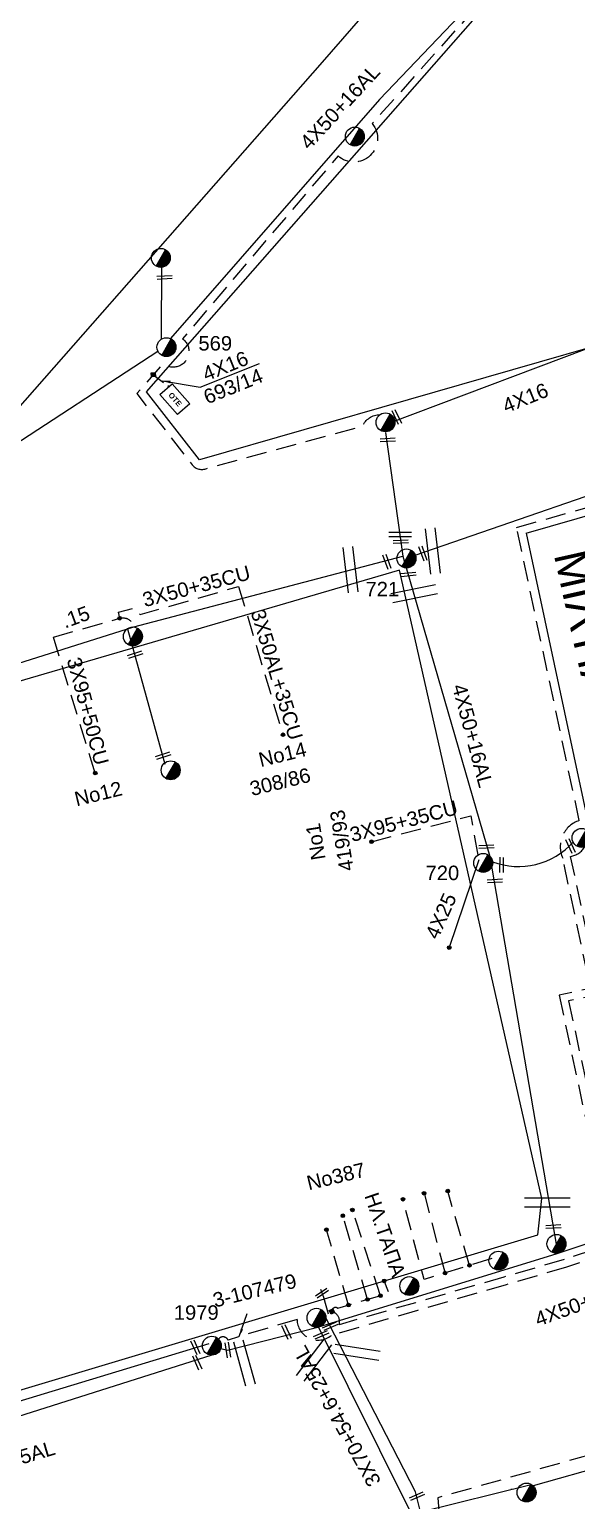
# Model space of a CAD drawing. Header units: millimetres. Extents: x 5010 to 7184, y -101 to 935.
# Drawn here: x 5951.2 to 6019.4, y 194.8 to 378.1 of the extents above; entities that cross this region are included whole.
import ezdxf
from ezdxf.enums import TextEntityAlignment as Align

# ---------------------------------------------------------------- set-up
doc = ezdxf.new("R2010")
doc.units = ezdxf.units.MM
doc.linetypes.add('DASHED', pattern=[19.05, 12.7, -6.35])
for name, color, linetype in [('Pillar OTE', 7, 'Continuous'), ('Άγνωστα', 7, 'Continuous'), ('Γέφυρες Εναερίου Δικτύου', 7, 'Continuous'), ('Γυμνά εναέρια ΧΤ (3Φ)   3x50+35CU', 7, 'Continuous'), ('Γυμνά εναέρια ΧΤ και ΦΟΠ (3Φ)   4x50+16AL', 7, 'Continuous'), ('Εναέρια παροχή ΧΤ 4x16', 7, 'SYN_LINE'), ('Εναέρια παροχή ΧΤ 4x25', 7, 'SYN_LINE'), ('Επιγραφές - Σχήματα', 7, 'Continuous'), ('Καλώδια ΧΤ   3x150+50AL', 7, 'DASHED'), ('Καλώδια ΧΤ   3x150+50CU', 7, 'DASHED'), ('Καλώδια ΧΤ   3x150AL+50XLPE', 7, 'DASHED'), ('Καλώδια ΧΤ   3x82+57+13-5', 7, 'Continuous'), ('Καλώδια ΧΤ   3x95+35CU', 7, 'DASHED'), ('Καλώδια ΧΤ   3x95+50CU', 7, 'DASHED'), ('Μηχανική τομή', 7, 'Continuous'), ('Στύλος ΦΜ', 7, 'Continuous'), ('Στύλος ΦΜ @ 1', 7, 'Continuous'), ('Συνδέσεις', 7, 'Continuous'), ('Συνεστραμμένα ΧΤ   3x70+54.6+25AL', 7, 'SYN_LINE'), ('Τομή', 7, 'Continuous'), ('Υπόβαθρο ΔΕΗ', 7, 'Continuous'), ('Υπόγεια Καλώδια Δικτύου ΧΤ   .15', 7, 'DASHED'), ('Υπόγεια καλώδια Παροχών ΧΤ   4x6', 7, 'DASHED')]:
    doc.layers.add(name, color=color, linetype=linetype)
doc.styles.get("Standard").update_dxf_attribs({"font": 'arial.ttf'})
doc.linetypes.add('SYN_LINE', pattern='A,0.5,-0.0001,["/\\/\\/\\/",Standard,S=0.1,R=0,X=0,Y=-0.05],-0.25', length=0.7501)
doc.dimstyles.new('ISO-25', dxfattribs={"dimtxt": 2.5, "dimasz": 2.5, "dimexe": 1.25, "dimexo": 0.625, "dimtad": 1, "dimtxsty": 'Standard', "dimcen": 2.5, "dimaunit": 2, "dimazin": 0, "dimtfac": 1, "dimtmove": 0, "dimatfit": 3, "dimfxl": 1, "dimarcsym": 0})

# ---------------------------------------------------------------- blocks, each defined once
blk = doc.blocks.new('ΥΠΑΡΧΩΝ ΤΣΙΜΕΝΤΕΝΙΟΣ ΣΤΥΛΟΣ')
at = {"layer": 'Στύλος ΦΜ'}
blk.add_hatch(color=256, dxfattribs=at).paths.add_polyline_path([(-1.29, -2.28, 0.574793), (2.62, 0, 0.268822), (1.3, 2.27)])
blk.add_line((-1.29, -2.28), (1.3, 2.27), dxfattribs=at)
blk.add_circle((0, 0), 2.62, dxfattribs=at)
at = {"layer": 'Στύλος ΦΜ', "flags": 4}
for tag, p in [('ΑΡΙΘΜΟΣ', (-4.68, 8.05)), ('ΤΥΠΟΣ', (-4.91, 3.03))]:
    blk.add_attdef(tag, p, '', height=4, dxfattribs=at)
blk = doc.blocks.new('ΤΟΜΗ')
at = {"layer": 'Τομή', "ltscale": 40}
for p, q in [((-5.68, 0), (5.68, 0)), ((5.68, -2.33), (-5.68, -2.33))]:
    blk.add_line(p, q, dxfattribs=at)
blk = doc.blocks.new('ΜΗΧΑΝΙΚΗ ΤΟΜΗ')
at = {"layer": 'Μηχανική τομή', "ltscale": 40}
for p, q in [((-1.89, 0.78), (1.89, 0.78)), ((1.89, 0), (-1.89, 0))]:
    blk.add_line(p, q, dxfattribs=at)
blk = doc.blocks.new('_ΣΥΝΔΕΣΗ')
at = {"layer": 'Συνδέσεις', "linetype": 'SYN_LINE', "ltscale": 40}
blk.add_hatch(color=256, dxfattribs=at).paths.add_polyline_path([(0.5, -0.01, 1), (-0.5, -0.01, 1)])
at = {"layer": 'Συνδέσεις'}
blk.add_circle((0, -0.01), 0.5, dxfattribs=at)
blk = doc.blocks.new('PILLAR ΟΤΕ')
at = {"layer": 'Pillar OTE', "ltscale": 40}
blk.add_lwpolyline([(-3.31, 2.02), (3.39, 2.02), (3.39, -1.99), (-3.31, -1.99)], close=True, dxfattribs=at)
at = {"layer": 'Pillar OTE', "insert": (-1.81, 0.71), "char_height": 1.3575, "width": 109.961, "attachment_point": 1}
blk.add_mtext('{\\fArial|b1|i0|c161|p34;OTE}', dxfattribs=at)
blk = doc.blocks.new('TSONTA XT1')
at = {"ltscale": 40}
h = blk.add_hatch(color=256, dxfattribs=at)
h.dxf.hatch_style = 1
h.paths.add_polyline_path([(595.96, 2487.66), (597.07, 2488.77), (595.96, 2489.87), (594.85, 2488.77)])
blk.add_lwpolyline([(594.85, 2488.77), (595.96, 2489.87), (597.07, 2488.77), (595.96, 2487.66)], close=True, dxfattribs=at)
blk = doc.blocks.new('τομή_')
at = {"layer": 'Επιγραφές - Σχήματα'}
for p, q in [((-1.29, -0.22), (0.13, 0.75)), ((-1.08, -0.46), (0.34, 0.51)), ((-0.66, 0.62), (-0.29, -0.37))]:
    blk.add_line(p, q, dxfattribs=at)

msp = doc.modelspace()

# ---------------------------------------------------------------- linework, layer by layer
at = {"layer": 'Άγνωστα', "color": 85, "linetype": 'DASHED', "ltscale": 0.2, "flags": 128}
for points in [[(6000.35, 233.09), (6002.97, 223.15)], [(6006.02, 224.1), (6003.31, 233.35)]]:
    msp.add_lwpolyline(points, dxfattribs=at)
at = {"layer": 'Άγνωστα', "color": 2, "linetype": 'DASHED', "ltscale": 0.2, "flags": 128}
for points in [[(5994.92, 220.33), (5991.43, 231)], [(5993.3, 219.85), (5990.24, 230.28)], [(5990.94, 219.15), (5988.2, 228.55)]]:
    msp.add_lwpolyline(points, dxfattribs=at)
msp.add_lwpolyline([(5988.99, 218.68, -0.573149), (5989.6, 218.76), (5996.01, 220.65), (5995.39, 222.18)], format="xyb", dxfattribs=at)
at = {"layer": 'Γέφυρες Εναερίου Δικτύου', "color": 133, "linetype": 'SYN_LINE', "ltscale": 20, "flags": 128}
msp.add_lwpolyline([(5995.57, 327.86), (5997.73, 312.45)], dxfattribs=at)
at = {"layer": 'Γέφυρες Εναερίου Δικτύου', "color": 173, "flags": 128}
msp.add_lwpolyline([(5963.4, 303.39), (5968.05, 286.54)], dxfattribs=at)
at = {"layer": 'Γέφυρες Εναερίου Δικτύου', "color": 85, "linetype": 'DASHED', "ltscale": 0.2, "flags": 128}
msp.add_lwpolyline([(6008.81, 224.98), (6000.35, 222.33), (5997.74, 232.33)], dxfattribs=at)
at = {"layer": 'Γυμνά εναέρια ΧΤ (3Φ)   3x50+35CU', "color": 173, "linetype": 'DASHED', "ltscale": 0.2, "flags": 128}
for points in [[(5962.44, 304.72), (5962.31, 305.46), (5964.34, 306.03), (5965, 305.19), (5977.25, 308.67), (5977.25, 308.66)], [(5977.25, 308.66), (5982.77, 290.21)]]:
    msp.add_lwpolyline(points, dxfattribs=at)
at = {"layer": 'Γυμνά εναέρια ΧΤ και ΦΟΠ (3Φ)   4x50+16AL', "color": 27}
msp.add_line((5945.74, 323.99), (5967.2, 337.99), dxfattribs=at)
at = {"layer": 'Γυμνά εναέρια ΧΤ και ΦΟΠ (3Φ)   4x50+16AL', "color": 27, "flags": 128}
for points in [[(6065.2, 450.75), (6010.16, 385.45), (5994.79, 369.32), (5968.77, 339.56)], [(5997.73, 312.45), (6008.56, 275.04), (6016.88, 226.25)]]:
    msp.add_lwpolyline(points, dxfattribs=at)
at = {"layer": 'Γυμνά εναέρια ΧΤ και ΦΟΠ (3Φ)   4x50+16AL', "color": 6, "linetype": 'Continuous', "ltscale": 0.2, "flags": 128}
msp.add_lwpolyline([(5999.27, 312.56), (6033.43, 324.38), (6033.43, 324.38), (6136.88, 353.57), (6176.64, 363.73)], dxfattribs=at)
at = {"layer": 'Γυμνά εναέρια ΧΤ και ΦΟΠ (3Φ)   4x50+16AL', "color": 173, "flags": 128}
msp.add_lwpolyline([(5928.14, 292.26), (5964.22, 303.65), (5997.73, 312.45)], dxfattribs=at)
at = {"layer": 'Γυμνά εναέρια ΧΤ και ΦΟΠ (3Φ)   4x50+16AL', "color": 85, "flags": 128}
msp.add_lwpolyline([(5975.05, 213.77), (5975.89, 213.53), (5987.11, 216.4), (6016.92, 225.6), (6048.82, 236.27)], dxfattribs=at)
at = {"layer": 'Εναέρια παροχή ΧΤ 4x16', "color": 133, "linetype": 'SYN_LINE', "ltscale": 20}
msp.add_lwpolyline([(5996.1, 329.06), (6033.14, 343.03)], dxfattribs=at)
at = {"layer": 'Εναέρια παροχή ΧΤ 4x25', "color": 27, "linetype": 'SYN_LINE', "ltscale": 15, "flags": 128}
msp.add_lwpolyline([(6007.17, 274.61), (6003.49, 263.69)], dxfattribs=at)
at = {"layer": 'Καλώδια ΧΤ   3x150+50AL', "color": 1, "ltscale": 0.2, "flags": 128}
msp.add_lwpolyline([(6106.33, 228.13), (6095.06, 224.76, -0.17713), (6093.13, 224.88, 0.283697), (6089.03, 224.29, 0.03297), (6087.8, 223.12, -0.233132), (6085.23, 222.13), (6057.79, 213.23, 0.308724), (6056.67, 211.79, -0.368431), (6055.1, 210.15), (6002.06, 195.15), (6002.18, 193.53, -0.795052), (5999.93, 192.84, -0.795052)], format="xyb", dxfattribs=at)
at = {"layer": 'Καλώδια ΧΤ   3x150+50CU', "color": 6, "linetype": 'DASHED', "ltscale": 0.2}
msp.add_lwpolyline([(6025.84, 261.49), (6020.72, 260.4), (6017.63, 274.85, -0.448362), (6019.7, 279.52), (6011.89, 316.01), (6032.42, 321.92, -0.578989), (6032.63, 322.56)], format="xyb", dxfattribs=at)
at = {"layer": 'Καλώδια ΧΤ   3x150+50CU', "color": 27, "linetype": 'DASHED', "ltscale": 0.2}
msp.add_lwpolyline([(6025.65, 262.36), (6021.51, 261.48), (6018.61, 275.06, 0.22474), (6020.39, 276.26)], format="xyb", dxfattribs=at)
at = {"layer": 'Καλώδια ΧΤ   3x150+50CU', "color": 133, "linetype": 'DASHED', "ltscale": 0.2, "flags": 128}
msp.add_lwpolyline([(6011.26, 196.22), (6011.27, 196.25)], dxfattribs=at)
at = {"layer": 'Καλώδια ΧΤ   3x150AL+50XLPE', "color": 133, "linetype": 'DASHED', "ltscale": 0.2, "flags": 128}
msp.add_lwpolyline([(6068.55, 453.22, -0.995783), (6067.7, 449.08, 0.285843), (6064.63, 448.44), (6048.08, 428.01), (6028.11, 405.32, -0.727516), (6023.91, 400.8), (6012.75, 387.66, -0.683919), (6008.55, 382.75), (5993.91, 366.33, -0.923893), (5989.64, 362.31), (5970.28, 339.54, -1.02428), (5967.85, 336.44), (5964.57, 332.7), (5971.46, 323.84, 0.345227), (5973.3, 323.39), (5992.67, 328.63, -0.293063), (5994.87, 330.08)], format="xyb", dxfattribs=at)
at = {"layer": 'Καλώδια ΧΤ   3x150AL+50XLPE', "color": 151, "linetype": 'DASHED', "ltscale": 0.2}
msp.add_lwpolyline([(6026.41, 258.77), (6018.37, 257.06), (6023.25, 234.21), (6030.56, 228.06), (6018.1, 223.89), (6010.59, 221.69), (5999.56, 218.5), (5988.81, 215.39, -0.630845), (5984.53, 217.38), (5975.94, 214.81, 0.558814), (5974.76, 214.93)], format="xyb", dxfattribs=at)
at = {"layer": 'Καλώδια ΧΤ   3x150AL+50XLPE', "color": 2, "linetype": 'DASHED', "ltscale": 0.2}
msp.add_lwpolyline([(6026.22, 259.69), (6017.19, 257.77), (6022.35, 233.66), (6028.55, 228.44), (6017.8, 224.84), (6010.31, 222.65), (5999.29, 219.46), (5989.79, 216.72, 0.687297), (5987.78, 218.22)], format="xyb", dxfattribs=at)
at = {"layer": 'Καλώδια ΧΤ   3x82+57+13-5', "color": 27}
msp.add_line((5967.66, 339.51), (5967.7, 349.12), dxfattribs=at)
at = {"layer": 'Καλώδια ΧΤ   3x95+35CU', "color": 27, "linetype": 'DASHED', "ltscale": 0.2, "flags": 128}
msp.add_lwpolyline([(5993.82, 276.88), (6006.17, 280.12), (6007.17, 274.61)], dxfattribs=at)
at = {"layer": 'Καλώδια ΧΤ   3x95+50CU', "color": 173, "linetype": 'DASHED', "ltscale": 0.2, "flags": 128}
msp.add_lwpolyline([(5959.38, 285.43), (5954.18, 302.38)], dxfattribs=at)
at = {"layer": 'Συνεστραμμένα ΧΤ   3x70+54.6+25AL', "color": 133, "linetype": 'SYN_LINE', "ltscale": 20}
msp.add_line((5998.8, 193.14), (5986.97, 216.94), dxfattribs=at)
at = {"layer": 'Συνεστραμμένα ΧΤ   3x70+54.6+25AL', "color": 133, "linetype": 'Continuous', "ltscale": 20}
msp.add_line((6036.24, 202.88), (6013.95, 196.66), dxfattribs=at)
at = {"layer": 'Συνεστραμμένα ΧΤ   3x70+54.6+25AL', "color": 133, "linetype": 'SYN_LINE', "ltscale": 15}
msp.add_line((5999.94, 193.42), (6013.72, 196.83), dxfattribs=at)
at = {"layer": 'Συνεστραμμένα ΧΤ   3x70+54.6+25AL', "color": 1, "linetype": 'SYN_LINE', "ltscale": 20, "flags": 128}
msp.add_lwpolyline([(5999.9, 193.41), (5999.29, 195.9), (5987.78, 218.22)], dxfattribs=at)
at = {"layer": 'Συνεστραμμένα ΧΤ   3x70+54.6+25AL', "color": 151, "linetype": 'SYN_LINE', "ltscale": 20, "flags": 128}
for points in [[(5973.93, 212.93), (5902.18, 190.17), (5848.2, 175.21), (5847.72, 175.07)], [(5973.53, 214.34), (5897.48, 191.24), (5848.44, 177.21)]]:
    msp.add_lwpolyline(points, dxfattribs=at)
at = {"layer": 'Συνεστραμμένα ΧΤ   3x70+54.6+25AL', "color": 27, "linetype": 'SYN_LINE', "ltscale": 8}
msp.add_arc((6012.14, 282.92), 9.13, 249.1864, 318.0551, dxfattribs=at)
at = {"layer": 'Υπόβαθρο ΔΕΗ', "flags": 128}
for points in [[(5887.3, 354.52), (5877.54, 316.47), (5841.88, 322.66), (5823.18, 336.07), (5874.54, 402.17), (5926.57, 470.83), (5984.65, 548.81), (6040.34, 622.92), (6052.73, 640.51), (6098.57, 605.41), (6114.79, 594.13, 0.093735), (6149.41, 578.34), (6113.2, 519.72), (6090.45, 493.31), (6040.8, 435.01), (5987.65, 373.97), (5934.94, 314.04), (5915.69, 309.37), (5885.29, 315.03), (5894.61, 354.45)], [(6201.34, 638.08), (6227.02, 616.13), (6249.07, 595.45, 0.046686), (6220.26, 551.1), (6191.91, 511.02), (6178.56, 492.61), (6125.31, 440.11), (6066.02, 380.22), (6024.39, 339.39), (5972.4, 324.45), (5965.77, 332.93), (6017.27, 391.54), (6045.76, 424.49), (6101.53, 490), (6120.27, 511.75), (6143.56, 549.42), (6182.14, 608.06), (6201.34, 638.08)], [(6201.34, 638.08), (6227.02, 616.13), (6249.07, 595.45, 0.046686), (6220.26, 551.1), (6191.91, 511.02), (6178.56, 492.61), (6125.31, 440.11), (6066.02, 380.22), (6024.39, 339.39), (5972.4, 324.45), (5965.77, 332.93), (6017.27, 391.54), (6045.76, 424.49), (6101.53, 490), (6120.27, 511.75), (6143.56, 549.42), (6182.14, 608.06), (6201.34, 638.08)], [(6014.54, 227.92), (6015.04, 232.42), (5997.31, 310.7), (5922.14, 288.75), (5882.94, 249.45), (5866.8, 199.83, 0.387662), (5881.43, 188.02), (6014.54, 227.92)], [(6014.54, 227.92), (6015.04, 232.42), (5997.31, 310.7), (5922.14, 288.75), (5882.94, 249.45), (5866.8, 199.83, 0.387662), (5881.43, 188.02), (6014.54, 227.92)]]:
    msp.add_lwpolyline(points, format="xyb", dxfattribs=at)
for points in [[(6149.41, 578.34), (6113.2, 519.72), (6090.45, 493.31), (6040.8, 435.01), (5987.65, 373.97), (5934.94, 314.04), (5915.69, 309.37), (5885.29, 315.03), (5894.61, 354.45)], [(6013.07, 315.31), (6075.72, 333.34), (6176.17, 362.19)], [(6013.07, 315.31), (6075.72, 333.34), (6176.17, 362.19)], [(5972.48, 333.5), (5979.85, 336.44)], [(6013.07, 315.31), (6029.6, 238.02)], [(5987.82, 220.16), (5988.42, 218.09)]]:
    msp.add_lwpolyline(points, dxfattribs=at)
at = {"layer": 'Υπόγεια Καλώδια Δικτύου ΧΤ   .15', "color": 173, "linetype": 'DASHED', "ltscale": 0.2, "flags": 128}
msp.add_lwpolyline([(5954.18, 302.38), (5962.44, 304.72, -0.431012), (5964.22, 303.65)], format="xyb", dxfattribs=at)
at = {"layer": 'Υπόγεια καλώδια Παροχών ΧΤ   4x6', "color": 133, "linetype": 'DASHED', "ltscale": 0.1}
msp.add_lwpolyline([(5966.89, 334.83), (5968.65, 333.55)], dxfattribs=at)

# ---------------------------------------------------------------- block references
at = {"layer": 'Pillar OTE', "xscale": 0.4999999999999999, "yscale": 0.4999999999999999, "zscale": 0.4999999999999999, "rotation": 311.214389325344}
msp.add_blockref('PILLAR ΟΤΕ', (5969.29, 332.02), dxfattribs=at)
at = {"layer": 'Επιγραφές - Σχήματα'}
msp.add_blockref('τομή_', (5988.11, 220.52), dxfattribs=at)
at = {"layer": 'Καλώδια ΧΤ   3x95+35CU', "linetype": 'DASHED', "xscale": 0.5000000000000044, "yscale": 0.5000000000000044, "zscale": 0.5000000000000044, "rotation": 2.806621504595799}
msp.add_blockref('ΜΗΧΑΝΙΚΗ ΤΟΜΗ', (6008.13, 276.07), dxfattribs=at)
at = {"layer": 'Μηχανική τομή'}
for p, xscale, yscale, zscale, rotation in [((5968.04, 346.98), 0.5000000000000044, 0.5000000000000044, 0.5000000000000044, 2.806621504595799), ((5996.78, 329.72), 0.4999999999998915, 0.4999999999998915, 0.4999999999998915, 295.4928898010111), ((5995.85, 326.74), 0.5000000000000044, 0.5000000000000044, 0.5000000000000044, 2.806621504595799), ((5997.47, 314.07), 0.5000000000000044, 0.5000000000000044, 0.5000000000000044, 2.806621504595799), ((6000.03, 312.72), 0.5000000000000746, 0.5000000000000746, 0.5000000000000746, 289.8348391675131), ((5995.55, 311.7), 0.5000000000000746, 0.5000000000000746, 0.5000000000000746, 289.8348391675131), ((5998.44, 309.99), 0.5000000000000044, 0.5000000000000044, 0.5000000000000044, 5.613243009208327), ((5964.31, 300.38), 0.4999999999998997, 0.4999999999998997, 0.4999999999998997, 197.8178469832233), ((5967.8, 287.8), 0.4999999999998997, 0.4999999999998997, 0.4999999999998997, 197.8178469832233), ((6018.77, 276.43), 0.5000000000000325, 0.5000000000000325, 0.5000000000000325, 114.4345039072886), ((6010.22, 273.99), 0.5000000000000325, 0.5000000000000325, 0.5000000000000325, 89.24640925518726), ((6009.19, 271.81), 0.5000000000000044, 0.5000000000000044, 0.5000000000000044, 2.806621504595799), ((6016.49, 228.75), 0.5000000000000044, 0.5000000000000044, 0.5000000000000044, 2.806621504595799), ((5983.4, 215.88), 0.5000000000000326, 0.5000000000000326, 0.5000000000000326, 114.4345039072886), ((5988.74, 216.36), 0.499999999999983, 0.499999999999983, 0.499999999999983, 23.24709450222129), ((5972.05, 213.97), 0.5000000000000326, 0.5000000000000326, 0.5000000000000326, 114.4345039072886), ((5976.11, 213.6), 0.5000000000000325, 0.5000000000000325, 0.5000000000000325, 98.65578195832838), ((5987.61, 215.28), 0.499999999999983, 0.499999999999983, 0.499999999999983, 23.24709450222129), ((5972.28, 212.08), 0.5000000000000325, 0.5000000000000325, 0.5000000000000325, 114.4345039072886), ((5999.55, 195.18), 0.499999999999983, 0.499999999999983, 0.499999999999983, 23.24709450222129)]:
    msp.add_blockref('ΜΗΧΑΝΙΚΗ ΤΟΜΗ', p, dxfattribs=dict(at, xscale=xscale, yscale=yscale, zscale=zscale, rotation=rotation))
at = {"layer": 'Στύλος ΦΜ @ 1', "ltscale": 40, "xscale": 0.4499999999998181, "yscale": 0.4499999999998181, "zscale": 0.4499999999998181}
for p in [(5991.73, 364.72), (5991.73, 364.72), (5967.57, 349.61), (5967.57, 349.61), (5995.55, 329.12), (5995.55, 329.12), (5964.09, 302.45), (5964.09, 302.45), (5968.79, 285.78), (5968.79, 285.78), (6016.85, 226.78), (6016.85, 226.78), (6009.62, 224.7), (5998.52, 221.53), (5986.96, 217.58), (5986.96, 217.58)]:
    msp.add_blockref('ΥΠΑΡΧΩΝ ΤΣΙΜΕΝΤΕΝΙΟΣ ΣΤΥΛΟΣ', p, dxfattribs=at)
at = {"layer": 'Στύλος ΦΜ @ 1', "ltscale": 40}
ref = msp.add_blockref('ΥΠΑΡΧΩΝ ΤΣΙΜΕΝΤΕΝΙΟΣ ΣΤΥΛΟΣ', (5968.26, 338.49), dxfattribs=dict(at, xscale=0.4499999999998181, yscale=0.4499999999998181, zscale=0.4499999999998181))
ref.add_attrib('ΤΥΠΟΣ', '569', (5972.25, 338.07), dxfattribs={"layer": 'Στύλος ΦΜ', "height": 1.8, "flags": 4})
ref = msp.add_blockref('ΥΠΑΡΧΩΝ ΤΣΙΜΕΝΤΕΝΙΟΣ ΣΤΥΛΟΣ', (5998.16, 312.17), dxfattribs=dict(at, xscale=0.4499999999998181, yscale=0.4499999999998181, zscale=0.4499999999998181))
ref.add_attrib('ΤΥΠΟΣ', '721', (5993.06, 307.45), dxfattribs={"layer": 'Στύλος ΦΜ', "height": 1.8, "flags": 4})
ref = msp.add_blockref('ΥΠΑΡΧΩΝ ΤΣΙΜΕΝΤΕΝΙΟΣ ΣΤΥΛΟΣ', (5998.16, 312.17), dxfattribs=dict(at, xscale=0.4499999999998181, yscale=0.4499999999998181, zscale=0.4499999999998181))
ref.add_attrib('ΤΥΠΟΣ', '721', (5993.06, 307.45), dxfattribs={"layer": 'Στύλος ΦΜ', "height": 1.8, "flags": 4})
ref = msp.add_blockref('ΥΠΑΡΧΩΝ ΤΣΙΜΕΝΤΕΝΙΟΣ ΣΤΥΛΟΣ', (6019.98, 277.36), dxfattribs=dict(at, xscale=0.4499999999998181, yscale=0.4499999999998181, zscale=0.4499999999998181))
ref.add_attrib('ΤΥΠΟΣ', '10Ε', (6021.77, 277.9), dxfattribs={"layer": 'Στύλος ΦΜ', "height": 1.8, "flags": 4})
ref = msp.add_blockref('ΥΠΑΡΧΩΝ ΤΣΙΜΕΝΤΕΝΙΟΣ ΣΤΥΛΟΣ', (6007.73, 274.24), dxfattribs=dict(at, xscale=0.4499999999998181, yscale=0.4499999999998181, zscale=0.4499999999998181))
ref.add_attrib('ΤΥΠΟΣ', '720', (6000.54, 272.1), dxfattribs={"layer": 'Στύλος ΦΜ', "height": 1.8, "flags": 4})
ref = msp.add_blockref('ΥΠΑΡΧΩΝ ΤΣΙΜΕΝΤΕΝΙΟΣ ΣΤΥΛΟΣ', (6007.73, 274.24), dxfattribs=dict(at, xscale=0.4499999999998181, yscale=0.4499999999998181, zscale=0.4499999999998181))
ref.add_attrib('ΤΥΠΟΣ', '720', (6000.54, 272.1), dxfattribs={"layer": 'Στύλος ΦΜ', "height": 1.8, "flags": 4})
ref = msp.add_blockref('ΥΠΑΡΧΩΝ ΤΣΙΜΕΝΤΕΝΙΟΣ ΣΤΥΛΟΣ', (5973.92, 214.1), dxfattribs=dict(at, xscale=0.4499999999998181, yscale=0.4499999999998181, zscale=0.4499999999998181))
ref.add_attrib('ΤΥΠΟΣ', '1979', (5969.18, 217.33), dxfattribs={"layer": 'Στύλος ΦΜ', "height": 1.8, "flags": 4})
ref = msp.add_blockref('ΥΠΑΡΧΩΝ ΤΣΙΜΕΝΤΕΝΙΟΣ ΣΤΥΛΟΣ', (6013.13, 195.81), dxfattribs=dict(at, xscale=0.4499999999998181, yscale=0.4499999999998181, zscale=0.4499999999998181))
ref.add_attrib('ΤΥΠΟΣ', '1563', (6008.32, 189.9), dxfattribs={"layer": 'Στύλος ΦΜ', "height": 1.8, "flags": 4})
ref = msp.add_blockref('ΥΠΑΡΧΩΝ ΤΣΙΜΕΝΤΕΝΙΟΣ ΣΤΥΛΟΣ', (6013.13, 195.81), dxfattribs=dict(at, xscale=0.4499999999998181, yscale=0.4499999999998181, zscale=0.4499999999998181))
ref.add_attrib('ΤΥΠΟΣ', '1563', (6008.32, 189.9), dxfattribs={"layer": 'Στύλος ΦΜ', "height": 1.8, "flags": 4})
at = {"layer": 'Συνδέσεις', "xscale": 0.3075184835441075, "yscale": 0.3075184835441075, "zscale": 0.3075184835441075}
for p, rotation in [((6421.65, -307.05), 48.78956355756459), ((5564.69, -444.52), 340.8503876227875)]:
    msp.add_blockref('TSONTA XT1', p, dxfattribs=dict(at, rotation=rotation))
at = {"layer": 'Συνδέσεις', "xscale": 0.4500000000000455, "yscale": 0.4500000000000455, "zscale": 0.4500000000000455}
for p in [(5962.44, 304.72), (5982.78, 290.22), (5959.39, 285.44), (5993.82, 276.88), (6003.49, 263.7), (6000.36, 233.09), (6003.31, 233.36), (5991.43, 231.01), (5997.74, 232.34), (5990.24, 230.29), (5988.2, 228.55), (6006.02, 224.11), (5995.39, 222.18), (6002.97, 223.15), (5993.3, 219.86), (5994.92, 220.33), (5990.94, 219.16)]:
    msp.add_blockref('_ΣΥΝΔΕΣΗ', p, dxfattribs=at)
at = {"layer": 'Τομή'}
for p, xscale, yscale, zscale in [((5997.39, 315.45), 0.25, 0.25, 0.25), ((6015.71, 232.54), 0.5, 0.5, 0.5), ((6015.71, 232.54), 0.5, 0.5, 0.5)]:
    msp.add_blockref('ΤΟΜΗ', p, dxfattribs=dict(at, xscale=xscale, yscale=yscale, zscale=zscale))
for p, xscale, yscale, zscale, rotation in [((6002.02, 313.16), 0.5000000000000128, 0.5000000000000128, 0.5000000000000128, 276.6381317553427), ((5991.78, 310.83), 0.5000000000000128, 0.5000000000000128, 0.5000000000000128, 276.6381317553427), ((5991.78, 310.83), 0.5000000000000128, 0.5000000000000128, 0.5000000000000128, 276.6381317553427), ((5999.24, 307.21), 0.5000000000000128, 0.5000000000000128, 0.5000000000000128, 191.3401796321362), ((5978.54, 212.1), 0.50000000000003, 0.50000000000003, 0.50000000000003, 285.4736205057525), ((5987.1, 211.95), 0.50000000000003, 0.50000000000003, 0.50000000000003, 232.7129261226241), ((5992.1, 213.86), 0.50000000000003, 0.50000000000003, 0.50000000000003, 351.1443283043273)]:
    msp.add_blockref('ΤΟΜΗ', p, dxfattribs=dict(at, xscale=xscale, yscale=yscale, zscale=zscale, rotation=rotation))

# ---------------------------------------------------------------- texts
at = {"layer": 'Γυμνά εναέρια ΧΤ (3Φ)   3x50+35CU', "ltscale": 0.2}
msp.add_text('3X50+35CU', height=1.8, rotation=14.7558, dxfattribs=at).set_placement((5971.99, 308.72), align=Align.MIDDLE)
at = {"layer": 'Γυμνά εναέρια ΧΤ (3Φ)   3x50+35CU'}
msp.add_text('3X50AL+35CU', height=1.8, rotation=286.6994, dxfattribs=at).set_placement((5982.02, 297.7), align=Align.MIDDLE)
at = {"layer": 'Γυμνά εναέρια ΧΤ και ΦΟΠ (3Φ)   4x50+16AL'}
for rotation, p in [(47.2098, (5989.87, 368.43)), (284.9298, (6006.41, 290.09)), (19.9656, (6020.47, 219.57))]:
    msp.add_text('4X50+16AL', height=1.8, rotation=rotation, dxfattribs=at).set_placement(p, align=Align.MIDDLE)
at = {"layer": 'Εναέρια παροχή ΧΤ 4x16', "ltscale": 20}
for s, p in [('4X16', (5975.6, 336.14)), ('693/14', (5976.56, 333.66)), ('4X16', (6012.97, 332.17))]:
    msp.add_text(s, height=1.8, rotation=22.0269, dxfattribs=at).set_placement(p, align=Align.MIDDLE)
at = {"layer": 'Εναέρια παροχή ΧΤ 4x25', "ltscale": 20}
msp.add_text('4X25', height=1.8, rotation=65.9808, dxfattribs=at).set_placement((6002.45, 267.63), align=Align.MIDDLE)
at = {"layer": 'Επιγραφές - Σχήματα', "linetype": 'DASHED', "ltscale": 0.2, "attachment_point": 1}
for s, insert, char_height, width, rotation in [('ΜΙΛΤΙΑΔΟΥ', (6020.41, 313.52), 4, 48.5909, 282.6368), ('Νο14', (5979.58, 287.92), 1.8, 10.8079, 13.715), ('308/86', (5978.48, 284.31), 1.8, 10.8079, 13.715), ('Νο12', (5956.64, 283.03), 1.8, 10.8079, 13.715), ('419/93', (5989.83, 273.08), 1.8, 10.8079, 99.1022), ('Νο1', (5986.32, 274.46), 1.8, 10.8079, 99.1022), ('Νο387', (5985.57, 235.2), 1.8, 10.8079, 13.715), ('ΗΛ.ΤΑΠΑ', (5994.61, 233.37), 1.8, 10.8079, 288.6872), ('3-107479', (5973.88, 220.6), 1.8, 10.8079, 13.715)]:
    msp.add_mtext(s, dxfattribs=dict(at, insert=insert, char_height=char_height, width=width, rotation=rotation))
at = {"layer": 'Καλώδια ΧΤ   3x95+35CU', "ltscale": 0.2}
msp.add_text('3X95+35CU', height=1.8, rotation=14.7558, dxfattribs=at).set_placement((5997.82, 279.46), align=Align.MIDDLE)
at = {"layer": 'Καλώδια ΧΤ   3x95+50CU', "ltscale": 0.2}
msp.add_text('3X95+50CU', height=1.8, rotation=284.945, dxfattribs=at).set_placement((5958.48, 293.15), align=Align.MIDDLE)
at = {"layer": 'Συνεστραμμένα ΧΤ   3x70+54.6+25AL', "ltscale": 20}
for rotation, p in [(119.0777, (5989.51, 205.31)), (16.4895, (5944.92, 198.67))]:
    msp.add_text('3X70+54.6+25AL', height=1.8, rotation=rotation, dxfattribs=at).set_placement(p, align=Align.MIDDLE)
at = {"layer": 'Υπόγεια Καλώδια Δικτύου ΧΤ   .15', "linetype": 'DASHED', "ltscale": 0.2, "insert": (5955.01, 305.12), "char_height": 1.8, "width": 10.8079, "attachment_point": 1, "rotation": 20.1905}
msp.add_mtext('.15', dxfattribs=at)

# ---------------------------------------------------------------- leaders
at = {"layer": 'Επιγραφές - Σχήματα', "ltscale": 40}
for points in [[(5967.77, 334.31), (5972.48, 333.5)], [(5977.34, 215.23), (5978.34, 218.13)]]:
    msp.add_leader(points, dimstyle='ISO-25', override={"dimasz": 1, "dimtad": 0}, dxfattribs=at)

doc.saveas('drawing.dxf')
